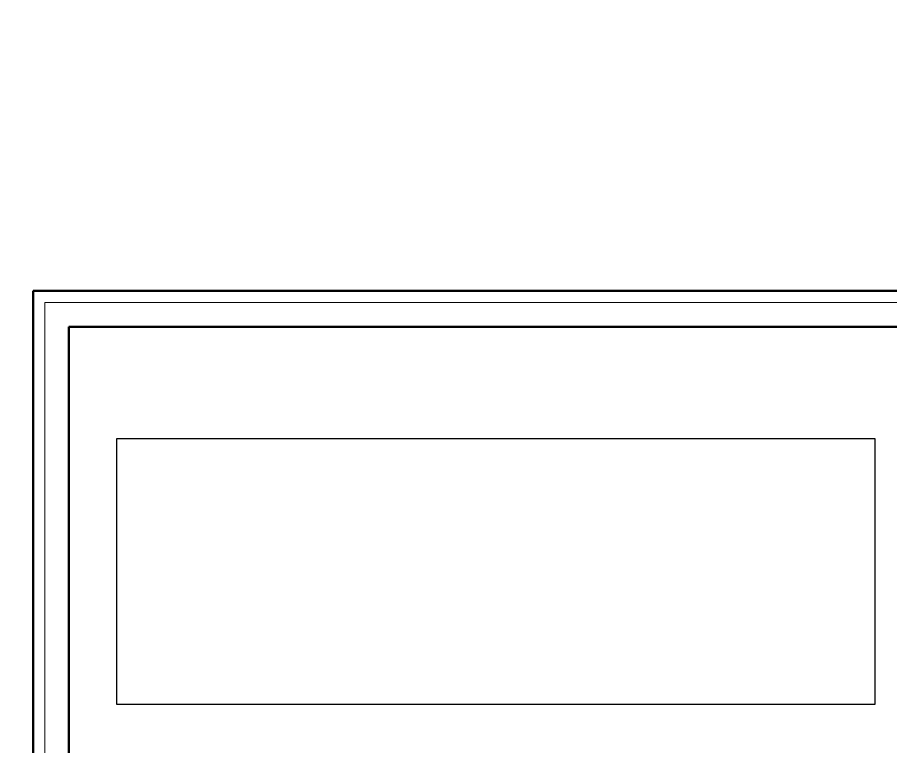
# Model space of a CAD drawing. Header units: inches. Extents: x -279 to 561, y -345 to 342.
# Drawn here: x -152.67 to -139.19, y 61.2 to 72.45 of the extents above; entities that cross this region are included whole.
import ezdxf

# ---------------------------------------------------------------- set-up
doc = ezdxf.new("R2010")
doc.units = ezdxf.units.IN
doc.header["$LTSCALE"] = 0.5
doc.header["$MEASUREMENT"] = 0
doc.header["$XCLIPFRAME"] = 2
doc.layers.add('CADER', color=7, linetype='Continuous')
doc.layers.add('S-DIM', color=7, linetype='Continuous')
doc.layers.add('G-ANNO-HLIN', color=5, linetype='Continuous', lineweight=50)
doc.styles.get("Standard").update_dxf_attribs({"font": 'arial.ttf'})
doc.dimstyles.get("Standard").update_dxf_attribs({"dimtxt": 0.18, "dimasz": 0.18, "dimexe": 0.18, "dimexo": 0.0625, "dimgap": 0.09, "dimtad": 0, "dimtih": 1, "dimtoh": 1, "dimzin": 0, "dimdsep": 46, "dimtxsty": 'Standard', "dimcen": 0.09, "dimadec": 0, "dimazin": 0, "dimtfac": 1, "dimtofl": 0, "dimtmove": 0, "dimatfit": 3, "dimfxl": 1, "dimtolj": 1, "dimtzin": 0, "dimarcsym": 0})
picture_1 = doc.add_image_def('image1.jpg', size_in_pixel=(3385, 1188))

# ---------------------------------------------------------------- blocks, each defined once
blk = doc.blocks.new('*D1071')
at = {"color": 0, "linetype": 'ByBlock', "lineweight": -2, "transparency": 16777216}
for p, q in [((558.652, 342.279), (558.652, 342.473)), ((560.652, 342.279), (560.652, 342.473)), ((558.832, 342.293), (559.172, 342.293)), ((560.472, 342.293), (560.132, 342.293))]:
    blk.add_line(p, q, dxfattribs=at)
at = {"color": 0, "linetype": 'ByBlock', "transparency": 16777216}
for points in [[(558.832, 342.323), (558.832, 342.263), (558.652, 342.293)], [(560.472, 342.323), (560.472, 342.263), (560.652, 342.293)]]:
    blk.add_solid(points, dxfattribs=at)
at = {"layer": 'Defpoints', "color": 0, "linetype": 'ByBlock', "transparency": 16777216}
for p in [(558.652, 342.216), (560.652, 342.293), (560.652, 342.216)]:
    blk.add_point(p, dxfattribs=at)
at = {"layer": 'Defpoints', "color": 0, "ltscale": 0.5, "transparency": 16777216}
for p in [(-209.5, -305.36), (-209.5, -305.81), (-209.5, -305.81)]:
    blk.add_point(p, dxfattribs=at)
at = {"layer": 'S-DIM', "color": 0, "lineweight": -2, "ltscale": 0.5, "transparency": 16777216}
for p, q in [((-209.5, -305.18), (-209.5, -305)), ((-209.563, -305.36), (-209.68, -305.36)), ((-209.563, -305.81), (-209.68, -305.81)), ((-209.5, -305.99), (-209.5, -306.17))]:
    blk.add_line(p, q, dxfattribs=at)
at = {"layer": 'S-DIM', "color": 0, "ltscale": 0.5, "transparency": 16777216}
for points in [[(-209.53, -305.18), (-209.47, -305.18), (-209.5, -305.36)], [(-209.53, -305.99), (-209.47, -305.99), (-209.5, -305.81)]]:
    blk.add_solid(points, dxfattribs=at)
at = {"color": 0, "linetype": 'ByBlock', "transparency": 16777216, "insert": (559.652, 342.293), "char_height": 0.18, "attachment_point": 5}
blk.add_mtext('\\A1;2.0000', dxfattribs=at)
at = {"layer": 'S-DIM', "color": 0, "ltscale": 0.5, "transparency": 16777216, "insert": (-209.5, -305.585), "char_height": 0.18, "attachment_point": 5}
blk.add_mtext('\\A1;0.45', dxfattribs=at)

msp = doc.modelspace()

# ---------------------------------------------------------------- linework, layer by layer
at = {"layer": 'CADER', "lineweight": 18}
for points in [[(-152.427, 68.232), (-128.718, 68.232), (-128.718, 52.459), (-152.427, 52.459)], [(-152.246, 68.051), (-128.898, 68.051), (-128.898, 52.64), (-152.246, 52.64)]]:
    msp.add_lwpolyline(points, close=True, dxfattribs=at)
at = {"layer": 'G-ANNO-HLIN', "color": 0}
for points in [[(-152.427, 68.232), (-128.718, 68.232), (-128.718, 52.459), (-152.427, 52.459)], [(-151.874, 67.679), (-129.27, 67.679), (-129.27, 53.012), (-151.874, 53.012)]]:
    msp.add_lwpolyline(points, close=True, dxfattribs=at)

# ---------------------------------------------------------------- dimensions: what is measured, and where the dimension line sits
at = {"layer": 'S-DIM', "ltscale": 0.5}
dim = msp.add_linear_dim(base=(-209.5, -305.81), p1=(-209.5, -305.36), p2=(-209.5, -305.81), angle=90, dimstyle='Standard', dxfattribs=at)
dim.commit()
dim.dimension.update_dxf_attribs({"geometry": '*D1071', "text_midpoint": (-209.5, -305.585)})

# ---------------------------------------------------------------- pictures from other files: only their frames are drawn
image = msp.add_image(picture_1, insert=(-151.135, 61.851), size_in_units=(11.7, 4.106))
image.set_boundary_path([(-0.5, -0.5), (3384.5, 1187.5)])

doc.saveas('drawing.dxf')
